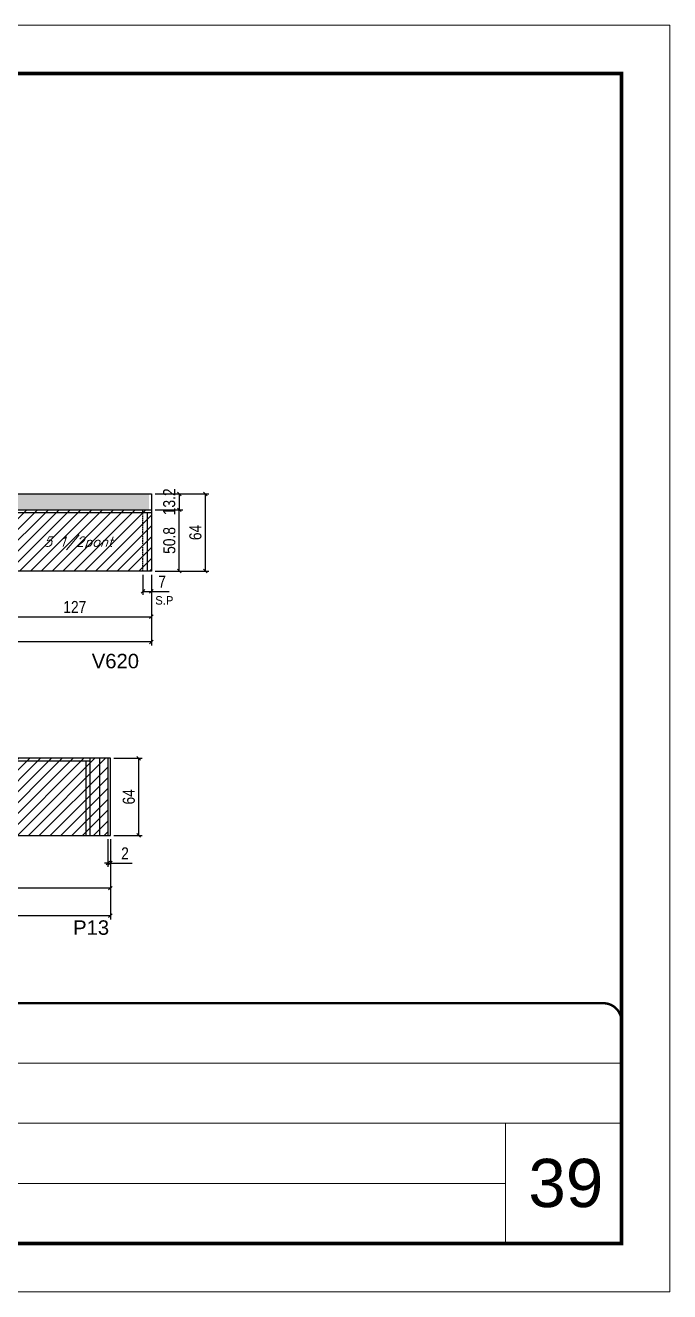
# Model space of a CAD drawing. Extents: x -20960 to -5926, y -2106 to 21915.
# Drawn here: x -8086 to -7552, y 10528 to 11578 of the extents above; entities that cross this region are included whole.
import ezdxf

# ---------------------------------------------------------------- set-up
doc = ezdxf.new("R2010")
doc.units = 0
for name, pattern in [('CONTINUO', [0]), ('DASHED', [0.75, 0.5, -0.25]), ('HIDDEN', [0.375, 0.25, -0.125])]:
    doc.linetypes.add(name, pattern=pattern)
for name, color, linetype in [('5', 5, 'Continuous'), ('COTA', 241, 'Continuous'), ('Painéis', 200, 'Continuous'), ('Reaproveitamento', 251, 'Continuous'), ('SARR_2.2x7', 40, 'Continuous'), ('SARR_3.5x7', 81, 'Continuous'), ('texto', 7, 'Continuous')]:
    doc.layers.add(name, color=color, linetype=linetype)
for name, color, linetype, lineweight in [('CARIMBO', 255, 'Continuous', 9), ('Folhas', 255, 'Continuous', 9), ('SARRAFO DE PRESSAO', 251, 'DASHED', 9)]:
    doc.layers.add(name, color=color, linetype=linetype, lineweight=lineweight)
doc.styles.add('ARIAL', font='arial.ttf')
doc.styles.add('COTA TECNICA', font='techl___.ttf', dxfattribs={"height": 10})
doc.styles.add('Romans', font='romans.shx')
doc.styles.add('ROMAS860', font='ROMAS860.SHX')
doc.styles.get("Standard").update_dxf_attribs({"font": 'arial.ttf'})
doc.dimstyles.new('PAINEL', dxfattribs={"dimtxt": 10, "dimasz": 3, "dimexe": 3, "dimexo": 3, "dimgap": 3, "dimtad": 1, "dimdec": 1, "dimzin": 12, "dimdsep": 46, "dimtxsty": 'COTA TECNICA', "dimblk1": 'OBLIQUE', "dimblk2": 'OBLIQUE', "dimsah": 1, "dimcen": 0.9, "dimclrd": 4, "dimclre": 4, "dimclrt": 240, "dimadec": 1, "dimazin": 3, "dimtfac": 1, "dimtdec": 1, "dimtmove": 0, "dimatfit": 3, "dimfxl": 1, "dimtolj": 1, "dimtzin": 12, "dimarcsym": 0})

# ---------------------------------------------------------------- blocks, each defined once
blk = doc.blocks.new('9999999999')
at = {"color": 30, "linetype": 'CONTINUO'}
for p, q in [((98564.6, 34379.6), (99584, 34379.6)), ((98564.6, 34329.8), (99488, 34329.8)), ((99584, 34329.8), (99488, 34329.8)), ((99488, 34329.8), (99488, 34230.2)), ((98564.6, 34280), (99488, 34280))]:
    blk.add_line(p, q, dxfattribs=at)
at = {"color": 30, "linetype": 'CONTINUO', "const_width": 2}
blk.add_lwpolyline([(99584, 34230.2), (99584, 34414.4, 0.414214), (99569, 34429.4), (98229, 34429.4, 0.414214), (98214, 34414.4), (98214, 34245.2, 0.414214), (98229, 34230.2), (99584, 34230.2)], format="xyb", dxfattribs=at)
at = {"layer": 'Folhas'}
blk.add_lwpolyline([(98139, 34190.2), (99624, 34190.2), (99624, 35240.2), (98139, 35240.2)], close=True, dxfattribs=at)
at = {"layer": 'Folhas', "color": 30, "const_width": 3}
blk.add_lwpolyline([(98214, 34230.2), (99584, 34230.2), (99584, 35200.2), (98214, 35200.2)], close=True, dxfattribs=at)
blk = doc.blocks.new('_Oblique')
at = {"color": 0, "linetype": 'ByBlock', "lineweight": -2}
blk.add_line((-0.5, -0.5), (0.5, 0.5), dxfattribs=at)
blk = doc.blocks.new('*D1309')
at = {"layer": 'COTA', "color": 4, "linetype": 'ByBlock', "lineweight": -2, "transparency": 16777216}
for p, q in [((-7988.6, 11122.7), (-7988.6, 11105.9)), ((-7981.6, 11122.7), (-7981.6, 11105.9)), ((-7988.6, 11108.9), (-7981.6, 11108.9)), ((-7981.6, 11108.9), (-7966.8, 11108.9))]:
    blk.add_line(p, q, dxfattribs=at)
at = {"layer": 'Defpoints', "color": 0, "linetype": 'ByBlock', "transparency": 16777216}
for p in [(-7988.6, 11125.7), (-7981.6, 11125.7), (-7981.6, 11108.9)]:
    blk.add_point(p, dxfattribs=at)
at = {"layer": 'COTA', "color": 4, "linetype": 'ByBlock', "lineweight": -2, "transparency": 16777216, "xscale": 3, "yscale": 3, "zscale": 3, "rotation": 180}
blk.add_blockref('_Oblique', (-7988.6, 11108.9), dxfattribs=at)
at = {"layer": 'COTA', "color": 4, "linetype": 'ByBlock', "lineweight": -2, "transparency": 16777216, "xscale": 3, "yscale": 3, "zscale": 3}
blk.add_blockref('_Oblique', (-7981.6, 11108.9), dxfattribs=at)
at = {"layer": 'COTA', "color": 240, "linetype": 'ByBlock', "transparency": 16777216, "insert": (-7972.7, 11116.9), "char_height": 10, "attachment_point": 5, "style": 'COTA TECNICA'}
blk.add_mtext('\\A1;7', dxfattribs=at)
blk = doc.blocks.new('*D1312')
at = {"layer": 'COTA', "color": 4, "linetype": 'ByBlock', "lineweight": -2, "transparency": 16777216}
for p, q in [((-8108.6, 11122.7), (-8108.6, 11084.8)), ((-7981.6, 11122.7), (-7981.6, 11084.8)), ((-8108.6, 11087.8), (-7981.6, 11087.8))]:
    blk.add_line(p, q, dxfattribs=at)
at = {"layer": 'Defpoints', "color": 0, "linetype": 'ByBlock', "transparency": 16777216}
for p in [(-8108.6, 11125.7), (-7981.6, 11125.7), (-7981.6, 11087.8)]:
    blk.add_point(p, dxfattribs=at)
at = {"layer": 'COTA', "color": 4, "linetype": 'ByBlock', "lineweight": -2, "transparency": 16777216, "xscale": 3, "yscale": 3, "zscale": 3}
for p, rotation in [((-8108.6, 11087.8), 179.9997596419369), ((-7981.6, 11087.8), 359.9997596419369)]:
    blk.add_blockref('_Oblique', p, dxfattribs=dict(at, rotation=rotation))
at = {"layer": 'COTA', "color": 240, "linetype": 'ByBlock', "transparency": 16777216, "insert": (-8045.1, 11095.9), "char_height": 10, "attachment_point": 5, "rotation": 359.9998, "style": 'COTA TECNICA'}
blk.add_mtext('\\A1;127', dxfattribs=at)
blk = doc.blocks.new('*D1313')
at = {"layer": 'COTA', "color": 4, "linetype": 'ByBlock', "lineweight": -2, "transparency": 16777216}
for p, q in [((-7978.6, 11176.5), (-7955.5, 11176.5)), ((-7958.5, 11125.7), (-7958.5, 11176.5)), ((-7978.6, 11125.7), (-7955.5, 11125.7))]:
    blk.add_line(p, q, dxfattribs=at)
at = {"layer": 'Defpoints', "color": 0, "linetype": 'ByBlock', "transparency": 16777216}
for p in [(-7981.6, 11176.5), (-7958.5, 11176.5), (-7981.6, 11125.7)]:
    blk.add_point(p, dxfattribs=at)
at = {"layer": 'COTA', "color": 4, "linetype": 'ByBlock', "lineweight": -2, "transparency": 16777216, "xscale": 3, "yscale": 3, "zscale": 3}
for p, rotation in [((-7958.5, 11176.5), 90), ((-7958.5, 11125.7), 270)]:
    blk.add_blockref('_Oblique', p, dxfattribs=dict(at, rotation=rotation))
at = {"layer": 'COTA', "color": 240, "linetype": 'ByBlock', "transparency": 16777216, "insert": (-7966.7, 11151.1), "char_height": 10, "attachment_point": 5, "rotation": 90, "style": 'COTA TECNICA'}
blk.add_mtext('\\A1;50.8', dxfattribs=at)
blk = doc.blocks.new('*D1314')
at = {"layer": 'COTA', "color": 4, "linetype": 'ByBlock', "lineweight": -2, "transparency": 16777216}
for p, q in [((-7978.6, 11189.7), (-7955.5, 11189.7)), ((-7958.5, 11189.7), (-7958.5, 11176.5)), ((-7978.6, 11176.5), (-7955.5, 11176.5))]:
    blk.add_line(p, q, dxfattribs=at)
at = {"layer": 'Defpoints', "color": 0, "linetype": 'ByBlock', "transparency": 16777216}
for p in [(-7981.6, 11189.7), (-7981.6, 11176.5), (-7958.5, 11176.5)]:
    blk.add_point(p, dxfattribs=at)
at = {"layer": 'COTA', "color": 4, "linetype": 'ByBlock', "lineweight": -2, "transparency": 16777216, "xscale": 3, "yscale": 3, "zscale": 3}
for p, rotation in [((-7958.5, 11189.7), 90), ((-7958.5, 11176.5), 270)]:
    blk.add_blockref('_Oblique', p, dxfattribs=dict(at, rotation=rotation))
at = {"layer": 'COTA', "color": 240, "linetype": 'ByBlock', "transparency": 16777216, "insert": (-7966.8, 11183.1), "char_height": 10, "attachment_point": 5, "rotation": 90, "style": 'COTA TECNICA'}
blk.add_mtext('\\A1;13.2', dxfattribs=at)
blk = doc.blocks.new('*D1315')
at = {"layer": 'COTA', "color": 4, "linetype": 'ByBlock', "lineweight": -2, "transparency": 16777216}
for p, q in [((-7978.6, 11189.7), (-7934, 11189.7)), ((-7937, 11189.7), (-7937, 11125.7)), ((-7978.6, 11125.7), (-7934, 11125.7))]:
    blk.add_line(p, q, dxfattribs=at)
at = {"layer": 'Defpoints', "color": 0, "linetype": 'ByBlock', "transparency": 16777216}
for p in [(-7981.6, 11189.7), (-7981.6, 11125.7), (-7937, 11125.7)]:
    blk.add_point(p, dxfattribs=at)
at = {"layer": 'COTA', "color": 4, "linetype": 'ByBlock', "lineweight": -2, "transparency": 16777216, "xscale": 3, "yscale": 3, "zscale": 3}
for p, rotation in [((-7937, 11189.7), 90), ((-7937, 11125.7), 270)]:
    blk.add_blockref('_Oblique', p, dxfattribs=dict(at, rotation=rotation))
at = {"layer": 'COTA', "color": 240, "linetype": 'ByBlock', "transparency": 16777216, "insert": (-7945.1, 11157.7), "char_height": 10, "attachment_point": 5, "rotation": 90, "style": 'COTA TECNICA'}
blk.add_mtext('\\A1;64', dxfattribs=at)
blk = doc.blocks.new('*D1316')
at = {"layer": 'COTA', "color": 4, "linetype": 'ByBlock', "lineweight": -2, "transparency": 16777216}
for p, q in [((-8261.6, 10903.5), (-8261.6, 10859.8)), ((-8015.6, 10903.5), (-8015.6, 10859.8)), ((-8015.6, 10862.8), (-8261.6, 10862.8))]:
    blk.add_line(p, q, dxfattribs=at)
at = {"layer": 'Defpoints', "color": 0, "linetype": 'ByBlock', "transparency": 16777216}
for p in [(-8261.6, 10906.5), (-8015.6, 10906.5), (-8261.6, 10862.8)]:
    blk.add_point(p, dxfattribs=at)
at = {"layer": 'COTA', "color": 4, "linetype": 'ByBlock', "lineweight": -2, "transparency": 16777216, "xscale": 3, "yscale": 3, "zscale": 3, "rotation": 180}
blk.add_blockref('_Oblique', (-8261.6, 10862.8), dxfattribs=at)
at = {"layer": 'COTA', "color": 4, "linetype": 'ByBlock', "lineweight": -2, "transparency": 16777216, "xscale": 3, "yscale": 3, "zscale": 3}
blk.add_blockref('_Oblique', (-8015.6, 10862.8), dxfattribs=at)
at = {"layer": 'COTA', "color": 240, "linetype": 'ByBlock', "transparency": 16777216, "insert": (-8138.6, 10870.9), "char_height": 10, "attachment_point": 5, "style": 'COTA TECNICA'}
blk.add_mtext('\\A1;246', dxfattribs=at)
blk = doc.blocks.new('*D1321')
at = {"layer": 'COTA', "color": 4, "linetype": 'ByBlock', "lineweight": -2, "transparency": 16777216}
for p, q in [((-8012.6, 10970.5), (-7989.2, 10970.5)), ((-7992.2, 10970.5), (-7992.2, 10906.5)), ((-8012.6, 10906.5), (-7989.2, 10906.5))]:
    blk.add_line(p, q, dxfattribs=at)
at = {"layer": 'Defpoints', "color": 0, "linetype": 'ByBlock', "transparency": 16777216}
for p in [(-8015.6, 10970.5), (-8015.6, 10906.5), (-7992.2, 10906.5)]:
    blk.add_point(p, dxfattribs=at)
at = {"layer": 'COTA', "color": 4, "linetype": 'ByBlock', "lineweight": -2, "transparency": 16777216, "xscale": 3, "yscale": 3, "zscale": 3}
for p, rotation in [((-7992.2, 10970.5), 90), ((-7992.2, 10906.5), 270)]:
    blk.add_blockref('_Oblique', p, dxfattribs=dict(at, rotation=rotation))
at = {"layer": 'COTA', "color": 240, "linetype": 'ByBlock', "transparency": 16777216, "insert": (-8000.3, 10938.5), "char_height": 10, "attachment_point": 5, "rotation": 90, "style": 'COTA TECNICA'}
blk.add_mtext('\\A1;64', dxfattribs=at)
blk = doc.blocks.new('*D1456')
at = {"layer": 'COTA', "color": 4, "lineweight": -2, "transparency": 16777216}
for p, q in [((-8017.6, 10903.5), (-8017.6, 10880.6)), ((-8015.6, 10903.5), (-8015.6, 10880.6)), ((-8017.6, 10883.6), (-8020.6, 10883.6)), ((-8017.6, 10883.6), (-8015.6, 10883.6)), ((-8015.6, 10883.6), (-7997.4, 10883.6))]:
    blk.add_line(p, q, dxfattribs=at)
at = {"layer": 'Defpoints', "color": 0, "transparency": 16777216}
for p in [(-8017.6, 10906.5), (-8015.6, 10906.5), (-8015.6, 10883.6)]:
    blk.add_point(p, dxfattribs=at)
at = {"layer": 'COTA', "color": 4, "lineweight": -2, "transparency": 16777216, "xscale": 3, "yscale": 3, "zscale": 3}
blk.add_blockref('_Oblique', (-8017.6, 10883.6), dxfattribs=at)
at = {"layer": 'COTA', "color": 4, "lineweight": -2, "transparency": 16777216, "xscale": 3, "yscale": 3, "zscale": 3, "rotation": 180}
blk.add_blockref('_Oblique', (-8015.6, 10883.6), dxfattribs=at)
at = {"layer": 'COTA', "color": 240, "transparency": 16777216, "insert": (-8003.5, 10891.6), "char_height": 10, "attachment_point": 5, "style": 'COTA TECNICA'}
blk.add_mtext('\\A1;2', dxfattribs=at)
blk = doc.blocks.new('*D1457')
at = {"layer": 'COTA', "color": 4, "lineweight": -2, "ltscale": 25, "transparency": 16777216}
for p, q in [((-8596.6, 11122.7), (-8596.6, 11064)), ((-7981.6, 11122.7), (-7981.6, 11064)), ((-7981.6, 11067), (-8596.6, 11067))]:
    blk.add_line(p, q, dxfattribs=at)
at = {"layer": 'Defpoints', "color": 0, "ltscale": 25, "transparency": 16777216}
for p in [(-8596.6, 11125.7), (-7981.6, 11125.7), (-8596.6, 11067)]:
    blk.add_point(p, dxfattribs=at)
at = {"layer": 'COTA', "color": 4, "lineweight": -2, "ltscale": 25, "transparency": 16777216, "xscale": 3, "yscale": 3, "zscale": 3, "rotation": 180}
blk.add_blockref('_Oblique', (-8596.6, 11067), dxfattribs=at)
at = {"layer": 'COTA', "color": 4, "lineweight": -2, "ltscale": 25, "transparency": 16777216, "xscale": 3, "yscale": 3, "zscale": 3}
blk.add_blockref('_Oblique', (-7981.6, 11067), dxfattribs=at)
at = {"layer": 'COTA', "color": 240, "ltscale": 25, "transparency": 16777216, "insert": (-8289.1, 11075.1), "char_height": 10, "attachment_point": 5, "style": 'COTA TECNICA'}
blk.add_mtext('\\A1;615', dxfattribs=at)
blk = doc.blocks.new('*D1458')
at = {"layer": 'COTA', "color": 4, "lineweight": -2, "ltscale": 25, "transparency": 16777216}
for p, q in [((-8529.6, 10903.5), (-8529.6, 10836.9)), ((-8015.6, 10903.5), (-8015.6, 10836.9)), ((-8015.6, 10839.9), (-8529.6, 10839.9))]:
    blk.add_line(p, q, dxfattribs=at)
at = {"layer": 'Defpoints', "color": 0, "ltscale": 25, "transparency": 16777216}
for p in [(-8529.6, 10906.5), (-8015.6, 10906.5), (-8529.6, 10839.9)]:
    blk.add_point(p, dxfattribs=at)
at = {"layer": 'COTA', "color": 4, "lineweight": -2, "ltscale": 25, "transparency": 16777216, "xscale": 3, "yscale": 3, "zscale": 3, "rotation": 180}
blk.add_blockref('_Oblique', (-8529.6, 10839.9), dxfattribs=at)
at = {"layer": 'COTA', "color": 4, "lineweight": -2, "ltscale": 25, "transparency": 16777216, "xscale": 3, "yscale": 3, "zscale": 3}
blk.add_blockref('_Oblique', (-8015.6, 10839.9), dxfattribs=at)
at = {"layer": 'COTA', "color": 240, "ltscale": 25, "transparency": 16777216, "insert": (-8272.6, 10848), "char_height": 10, "attachment_point": 5, "style": 'COTA TECNICA'}
blk.add_mtext('\\A1;514', dxfattribs=at)

msp = doc.modelspace()

# ---------------------------------------------------------------- hatches: boundary and pattern name
at = {"layer": 'COTA', "linetype": 'ByBlock'}
h = msp.add_hatch(dxfattribs=at)
h.set_pattern_fill('AR-CONC', color=256, scale=0.03)
h.set_pattern_definition([(50, (-141601.1753, -20234.078), (5.46554007, -0.47817257), [0.5715, -6.2865]), (355, (-141601.175, -20234.078), (-1.05730264, 5.73170536), [0.4572, -5.02921753]), (100.4514447, (-141600.72, -20234.1177), (4.40823741, 5.25353256), [0.48570026, -5.34270734]), (46.1842, (-141601.175, -20232.554), (8.13237123, -1.26126984), [0.85725, -9.42975]), (96.6355576, (-141600.4976, -20232.659), (7.122124, 7.42278374), [0.7285507, -8.01406824]), (351.184151, (-141601.175, -20232.554), (7.122124, 7.42278374), [0.685799, -7.54379196]), (21, (-141600.4133, -20232.935), (4.54843174, -3.06795595), [0.5715, -6.2865]), (326, (-141600.413, -20232.935), (1.85406085, 5.52563898), [0.4572, -5.0292]), (71.451445, (-141600.034, -20233.1905), (6.40249258, 2.45768307), [0.48570026, -5.34269813]), (37.5, (-141601.1753, -20234.0778), (0.092658098, 2.536651166), [0, -4.96824, 0, -5.1054, 0, -5.04825]), (7.5, (-141601.1753, -20234.0778), (2.004589875, 3.005417245), [0, -2.91084, 0, -4.85394, 0, -1.92405]), (327.5, (-141602.8745, -20234.0778), (4.067717855, -0.17186232), [0, -1.905, 0, -5.9436, 0, -7.8867]), (317.5, (-141603.6365, -20234.078), (4.44387544, 0.76279473), [0, -2.4765, 0, -3.94716, 0, -5.6007])])
h.paths.add_polyline_path([(-8596.56, 11189.66), (-8596.56, 11175.66), (-7983.56, 11175.66), (-7983.56, 11189.66)])
at = {"layer": 'Reaproveitamento', "linetype": 'ByBlock'}
h = msp.add_hatch(dxfattribs=at)
h.set_pattern_fill('ANSI31', color=256, scale=2)
h.set_pattern_definition([(45, (-151243.133, -18300.6754), (-4.49012806, 4.49012806), [])])
h.paths.add_polyline_path([(-7981.56, 11176.46), (-8106.56, 11176.46), (-8106.56, 11125.66), (-7981.56, 11125.66)])
h.paths.add_polyline_path([(-8078.62, 11140.79), (-8011, 11140.79), (-8005.5, 11156.76), (-8073.12, 11156.76)], flags=24)
h = msp.add_hatch(dxfattribs=at)
h.set_pattern_fill('ANSI31', color=256, scale=2)
h.set_pattern_definition([(45, (-151277.133, -18300.6754), (-4.49012806, 4.49012806), [])])
h.paths.add_polyline_path([(-8017.56, 10970.49), (-8261.56, 10970.49), (-8261.56, 10906.49), (-8017.56, 10906.49)])
h.paths.add_polyline_path([(-8166.75, 10928.17), (-8099.13, 10928.17), (-8093.63, 10944.14), (-8161.25, 10944.14)], flags=24)

# ---------------------------------------------------------------- linework, layer by layer
at = {"layer": 'COTA', "linetype": 'ByBlock'}
for p, q in [((-8596.56, 11189.66), (-7981.56, 11189.66)), ((-7981.56, 11189.66), (-7981.56, 11176.46))]:
    msp.add_line(p, q, dxfattribs=at)
at = {"layer": 'Painéis', "linetype": 'ByBlock'}
for p, q in [((-8596.56, 11176.46), (-7981.56, 11176.46)), ((-7981.56, 11176.46), (-7981.56, 11125.66)), ((-7981.56, 11125.66), (-8596.56, 11125.66)), ((-8015.56, 10970.49), (-8261.56, 10970.49)), ((-8017.56, 10906.49), (-8017.56, 10970.49)), ((-8015.56, 10906.49), (-8015.56, 10970.49)), ((-8529.56, 10906.49), (-8015.56, 10906.49))]:
    msp.add_line(p, q, dxfattribs=at)
at = {"layer": 'SARR_2.2x7', "linetype": 'Continuous'}
for p, q in [((-8581.56, 11174.26), (-7981.56, 11174.26)), ((-8261.56, 10968.29), (-8032.56, 10968.29)), ((-8024.56, 10970.49), (-8024.56, 10906.49))]:
    msp.add_line(p, q, dxfattribs=at)
at = {"layer": 'SARR_2.2x7', "linetype": 'HIDDEN', "ltscale": 5}
msp.add_line((-7988.56, 11125.66), (-7988.56, 11176.46), dxfattribs=at)
at = {"layer": 'SARR_3.5x7'}
for p, q in [((-7985.06, 11174.26), (-7985.06, 11125.66)), ((-8036.06, 10968.29), (-8036.06, 10906.49)), ((-8032.56, 10970.49), (-8032.56, 10906.49))]:
    msp.add_line(p, q, dxfattribs=at)

# ---------------------------------------------------------------- block references
at = {"layer": 'SARRAFO DE PRESSAO', "color": 6, "linetype": 'ByBlock'}
msp.add_blockref('9999999999', (-107175.98, -23661.99), dxfattribs=at)

# ---------------------------------------------------------------- texts
at = {"layer": '5', "linetype": 'Continuous'}
for s, p in [('V620', (-8031.02, 11045.09)), ('P13', (-8046.47, 10824.11))]:
    msp.add_text(s, height=12, rotation=359.99996, dxfattribs=at).set_placement(p)
at = {"layer": 'CARIMBO', "style": 'ARIAL'}
msp.add_text('39', height=40, dxfattribs=at).set_placement((-7669.14, 10598.36))
at = {"layer": 'texto', "color": 2, "insert": (-8042.25, 11148.78), "char_height": 8, "attachment_point": 5, "style": 'Romans'}
msp.add_mtext('{\\Q19;\\C256;5 1/2pont}', dxfattribs=at)
at = {"layer": 'texto', "color": 4, "insert": (-7970.86, 11101.37), "char_height": 7, "attachment_point": 5, "style": 'ROMAS860'}
msp.add_mtext('S.P', dxfattribs=at)

# ---------------------------------------------------------------- dimensions: what is measured, and where the dimension line sits
at = {"layer": 'COTA', "linetype": 'ByBlock'}
dim = msp.add_linear_dim(base=(-7958.55, 11176.46), p1=(-7981.56, 11189.66), p2=(-7981.56, 11176.46), angle=270, dimstyle='PAINEL', dxfattribs=at)
dim.commit()
dim.dimension.update_dxf_attribs({"geometry": '*D1314', "text_midpoint": (-7958.55, 11183.06), "dimtype": 161})
for p1, p2, distance, picture, middle in [((-7981.56, 11189.66), (-7981.56, 11125.66), 44.55, '*D1315', (-7945.11, 11157.66)), ((-7981.56, 11125.66), (-7981.56, 11176.46), -23.01, '*D1313', (-7966.68, 11151.06)), ((-8108.56, 11125.66), (-7981.56, 11125.66), -37.83, '*D1312', (-8045.06, 11095.91)), ((-8015.56, 10906.49), (-8261.56, 10906.49), 43.7, '*D1316', (-8138.56, 10870.89))]:
    dim = msp.add_aligned_dim(p1=p1, p2=p2, distance=distance, dimstyle='PAINEL', dxfattribs=at)
    dim.commit()
    dim.dimension.update_dxf_attribs({"geometry": picture, "text_midpoint": middle})
at = {"layer": 'COTA', "ltscale": 25}
for base, p1, p2, picture, middle in [((-8596.56, 11066.96), (-7981.56, 11125.66), (-8596.56, 11125.66), '*D1457', (-8289.06, 11075.07)), ((-8529.56, 10839.9), (-8015.56, 10906.49), (-8529.56, 10906.49), '*D1458', (-8272.56, 10848.01))]:
    dim = msp.add_linear_dim(base=base, p1=p1, p2=p2, dimstyle='PAINEL', dxfattribs=at)
    dim.commit()
    dim.dimension.update_dxf_attribs({"geometry": picture, "text_midpoint": middle})
at = {"layer": 'COTA', "linetype": 'ByBlock'}
for base, p1, p2, angle, picture, middle in [((-7981.56, 11108.86), (-7988.56, 11125.66), (-7981.56, 11125.66), 180, '*D1309', (-7972.69, 11116.93)), ((-7992.24, 10906.49), (-8015.56, 10970.49), (-8015.56, 10906.49), 90, '*D1321', (-8000.34, 10938.49))]:
    dim = msp.add_linear_dim(base=base, p1=p1, p2=p2, angle=angle, dimstyle='PAINEL', dxfattribs=at)
    dim.commit()
    dim.dimension.update_dxf_attribs({"geometry": picture, "text_midpoint": middle})
at = {"layer": 'COTA'}
dim = msp.add_linear_dim(base=(-8015.56, 10883.59), p1=(-8017.56, 10906.49), p2=(-8015.56, 10906.49), dimstyle='PAINEL', dxfattribs=at)
dim.commit()
dim.dimension.update_dxf_attribs({"geometry": '*D1456', "text_midpoint": (-8003.5, 10891.59)})

doc.saveas('drawing.dxf')
